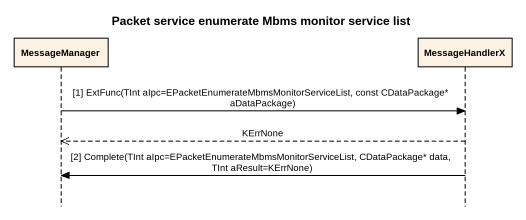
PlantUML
@startuml
title Packet service enumerate Mbms monitor service list
hide footbox
participant MessageManager
participant MessageHandlerX

MessageManager -> MessageHandlerX : [1] ExtFunc(TInt aIpc=EPacketEnumerateMbmsMonitorServiceList, const CDataPackage* aDataPackage)
MessageHandlerX -->> MessageManager : KErrNone
MessageHandlerX -> MessageManager : [2] Complete(TInt aIpc=EPacketEnumerateMbmsMonitorServiceList, CDataPackage* data, TInt aResult=KErrNone)
@enduml
